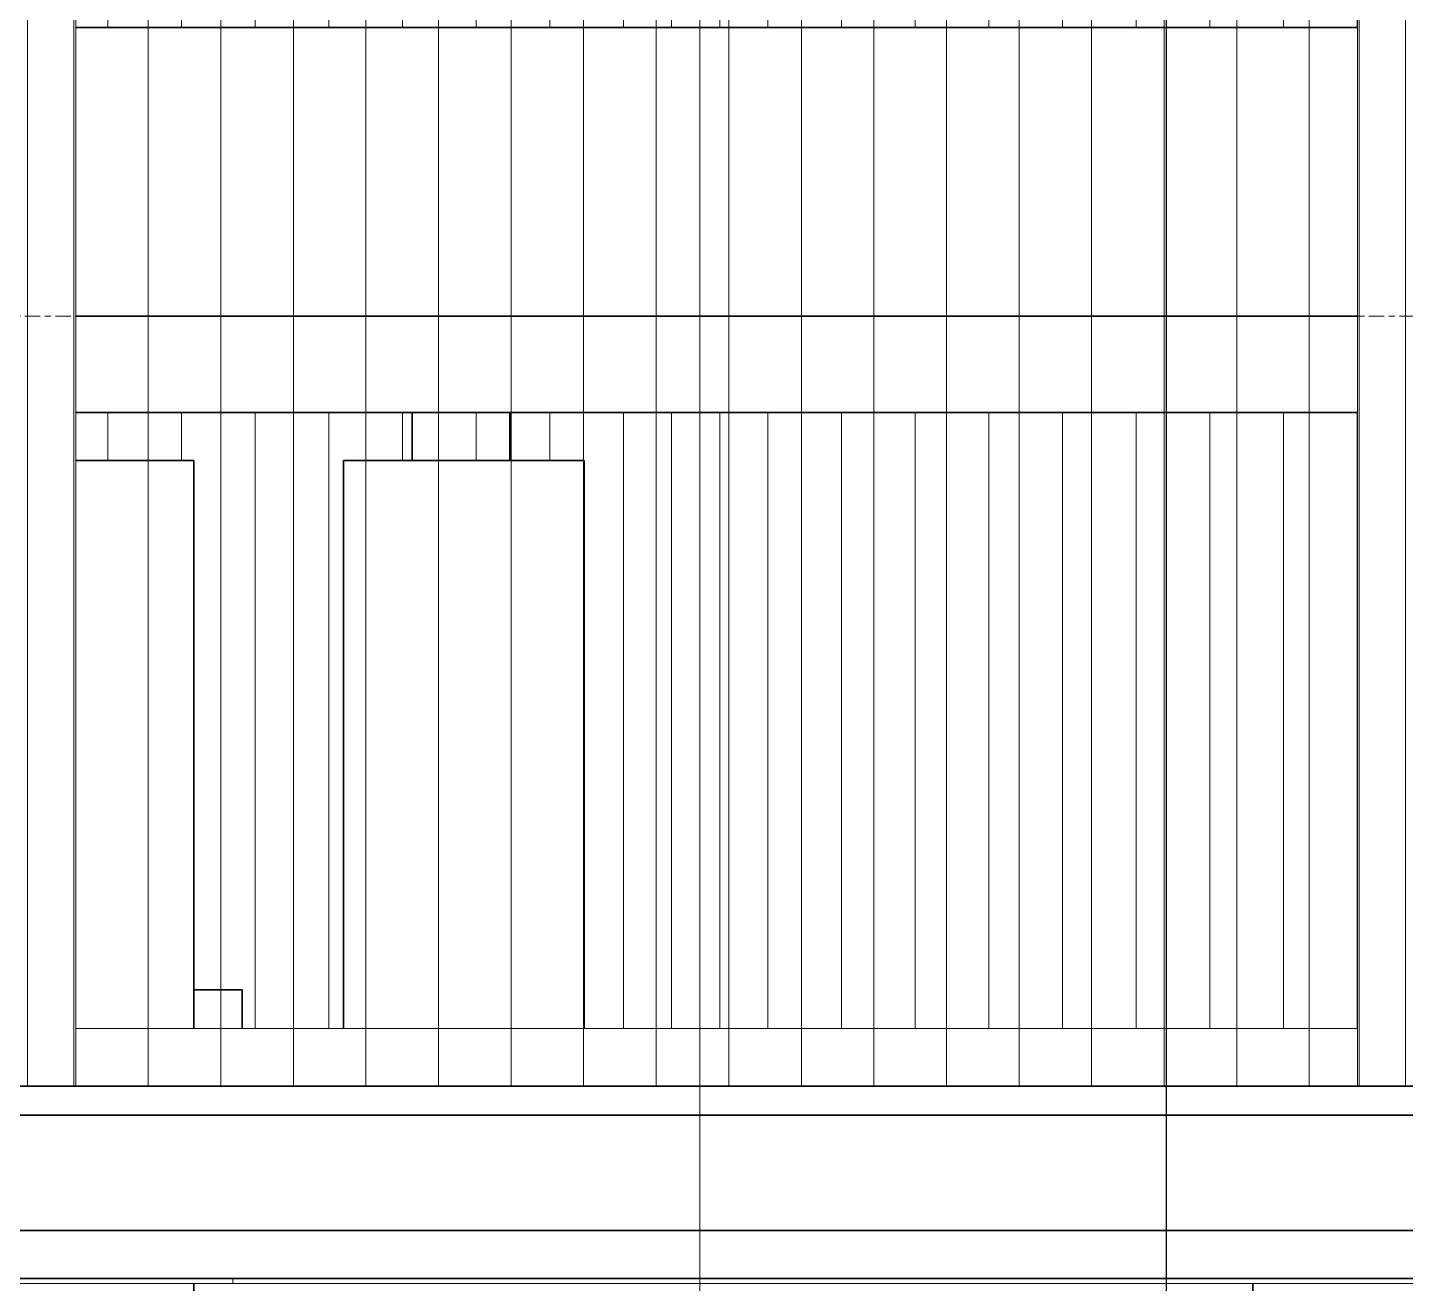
# Model space of a CAD drawing. Header units: millimetres. Extents: x 652554 to 1678317, y -308114 to 170803.
# Drawn here: x 674250 to 675683, y 105545 to 106850 of the extents above; entities that cross this region are included whole.
import ezdxf

# ---------------------------------------------------------------- set-up
doc = ezdxf.new("R2010")
doc.units = ezdxf.units.MM
doc.linetypes.add('Centre', pattern=[31.75, 6.35, -4.7625, 15.875, -4.7625])
doc.layers.add('000 - 0_HIDE_OBJ_FRAMING_DEF_SUB_1', color=251, linetype='Continuous')
for name, color, linetype, lineweight in [('A-COLS-E', 1, 'Continuous', 35), ('A-DETL-GENF', 2, 'Continuous', 35), ('A-FLOR-E', 2, 'Continuous', 35), ('A-FLOR-LEVL', 3, 'Continuous', 9), ('A-GENM', 1, 'Continuous', 9), ('A-GLAZ-CURT', 2, 'Continuous', 9), ('A-GLAZ-CWMG', 2, 'Continuous', 35), ('E-LITE-EQPM', 2, 'Continuous', 35), ('G-ANNO-TEXT', 3, 'Continuous', 9), ('WALL-E', 2, 'Continuous', 35)]:
    doc.layers.add(name, color=color, linetype=linetype, lineweight=lineweight)

# ---------------------------------------------------------------- blocks, each defined once
blk = doc.blocks.new('DPA_CP_Entrance Louver Grill Vertical Z - Louver Grill Vertical Z-18398441-2250-01 ENTRANCE 2 ELEVATION 3')
at = {"layer": 'A-GLAZ-CURT'}
for p, q in [((628863.4, 106850), (628863.4, 108475)), ((628863.4, 106850), (628863.4, 108475)), ((628863.4, 108475), (628863.4, 106850)), ((628863.4, 108475), (628863.4, 106850)), ((628913.4, 108475), (628913.4, 106850)), ((628913.4, 106850), (628913.4, 108475)), ((628913.4, 108475), (628913.4, 106850)), ((628913.4, 106850), (628913.4, 108475)), ((628863.4, 105810), (628863.4, 106450)), ((628863.4, 105810), (628863.4, 106450)), ((628863.4, 106450), (628863.4, 105810)), ((628863.4, 106450), (628863.4, 105810)), ((628913.4, 106450), (628913.4, 105810)), ((628913.4, 105810), (628913.4, 106450)), ((628913.4, 106450), (628913.4, 105810)), ((628913.4, 105810), (628913.4, 106450)), ((629576.1, 105810), (628913.4, 105810)), ((629576.1, 105810), (628913.4, 105810)), ((628913.4, 105750), (628863.4, 105750)), ((628863.4, 105750), (628913.4, 105750)), ((628913.4, 105750), (628863.4, 105750)), ((628863.4, 105750), (628911.4, 105750)), ((628863.4, 105750), (630085.4, 105750)), ((630085.4, 105750), (628863.4, 105750)), ((628911.4, 105750), (628913.4, 105750))]:
    blk.add_line(p, q, dxfattribs=at)
blk = doc.blocks.new('DPA_CP_Entrance Louver Grill Vertical Z - Louver Grill Vertical Z-V17-2250-01 ENTRANCE 2 ELEVATION 3')
at = {"layer": 'A-GLAZ-CURT'}
for p, q in [((628813.4, 106850), (628813.4, 108475)), ((628813.4, 106850), (628813.4, 108475)), ((628813.4, 108475), (628813.4, 106850)), ((628813.4, 106850), (628813.4, 108475)), ((628863.4, 108475), (628863.4, 106850)), ((628863.4, 106850), (628863.4, 108475)), ((628863.4, 106850), (628863.4, 108475)), ((628863.4, 106850), (628863.4, 108475)), ((628813.4, 105810), (628813.4, 106450)), ((628813.4, 105810), (628813.4, 106450)), ((628813.4, 106450), (628813.4, 105810)), ((628813.4, 105810), (628813.4, 106450)), ((628863.4, 106450), (628863.4, 105810)), ((628863.4, 105810), (628863.4, 106450)), ((628863.4, 105810), (628863.4, 106450)), ((628863.4, 105810), (628863.4, 106450)), ((628522.4, 105810), (628416.9, 105810)), ((628522.4, 105810), (628416.9, 105810)), ((628813.4, 105810), (628772.4, 105810)), ((628813.4, 105810), (628772.4, 105810)), ((628416.9, 105750), (628522.4, 105750)), ((628522.4, 105750), (628416.9, 105750)), ((628772.4, 105750), (628863.4, 105750)), ((628863.4, 105750), (628772.4, 105750)), ((628863.4, 105750), (628813.4, 105750)), ((628813.4, 105750), (628863.4, 105750)), ((628813.4, 105750), (628815.4, 105750)), ((628863.4, 105750), (628813.4, 105750)), ((628815.4, 105750), (628863.4, 105750))]:
    blk.add_line(p, q, dxfattribs=at)
blk = doc.blocks.new('DPA_CP_Entrance Louver Grill Vertical Z - Louver Grill Vertical Z-18398571-2250-01 ENTRANCE 2 ELEVATION 3')
at = {"layer": 'A-GLAZ-CURT'}
for p, q in [((625329.6, 108525), (625329.6, 105750)), ((625329.6, 105750), (625329.6, 108525)), ((625329.6, 105750), (625329.6, 108525)), ((625329.6, 105750), (625329.6, 108525)), ((625377.6, 105750), (625377.6, 108525)), ((625377.6, 105750), (625377.6, 108525)), ((625379.6, 108525), (625379.6, 105750)), ((625379.6, 105750), (625379.6, 108525)), ((626711.8, 108525), (626711.8, 105750)), ((626711.8, 105750), (626711.8, 108525)), ((626713.8, 108525), (626713.8, 105750)), ((626713.8, 108525), (626713.8, 105750)), ((626761.8, 105750), (626761.8, 108525)), ((626761.8, 105750), (626761.8, 108525)), ((626761.8, 108525), (626761.8, 105750)), ((626761.8, 108525), (626761.8, 105750)), ((625379.6, 105810), (625379.6, 108475)), ((625379.6, 105810), (625379.6, 108475)), ((626711.8, 108475), (626711.8, 105810)), ((626711.8, 105810), (626711.8, 108475)), ((625329.6, 105750), (625329.6, 105810)), ((625329.6, 105810), (625329.6, 105750)), ((625379.6, 105810), (626711.8, 105810)), ((625379.6, 105810), (626711.8, 105810)), ((626761.8, 105750), (626761.8, 105810)), ((626761.8, 105810), (626761.8, 105750)), ((625329.6, 105750), (625379.6, 105750)), ((625379.6, 105750), (625329.6, 105750)), ((625377.6, 105750), (625329.6, 105750)), ((625329.6, 105750), (625379.6, 105750)), ((626761.8, 105750), (625329.6, 105750)), ((625329.6, 105750), (626761.8, 105750)), ((625379.6, 105750), (625377.6, 105750)), ((626711.8, 105750), (626761.8, 105750)), ((626761.8, 105750), (626711.8, 105750)), ((626711.8, 105750), (626761.8, 105750)), ((626713.8, 105750), (626711.8, 105750)), ((626761.8, 105750), (626713.8, 105750))]:
    blk.add_line(p, q, dxfattribs=at)
blk = doc.blocks.new('GM_Louver Grill Vertical Z - Z Profile-V38-2250-01 ENTRANCE 2 ELEVATION 3')
at = {"layer": 'A-GENM'}
for p, q in [((629039.9, 106850), (629039.9, 108475)), ((629039.9, 105810), (629039.9, 106450))]:
    blk.add_line(p, q, dxfattribs=at)
blk = doc.blocks.new('GM_Louver Grill Vertical Z - Z Profile-V40-2250-01 ENTRANCE 2 ELEVATION 3')
at = {"layer": 'A-GENM'}
for p, q in [((627971.1, 106850), (627971.1, 108475)), ((627971.1, 106400), (627971.1, 106450))]:
    blk.add_line(p, q, dxfattribs=at)
blk = doc.blocks.new('GM_Louver Grill Vertical Z - Z Profile-V41-2250-01 ENTRANCE 2 ELEVATION 3')
at = {"layer": 'A-GENM'}
blk.add_line((625152.6, 105750), (625152.6, 108525), dxfattribs=at)
blk = doc.blocks.new('DPA_Rectangular - 250 x 400 mm-V49-2250-01 ENTRANCE 2 ELEVATION 3')
at = {"layer": 'A-COLS-E'}
for p, q in [((628772.4, 106400), (628522.4, 106400)), ((628522.4, 106400), (628772.4, 106400)), ((628522.4, 105810), (628522.4, 106400)), ((628522.4, 105810), (628522.4, 106400)), ((628772.4, 106400), (628772.4, 105810)), ((628772.4, 105810), (628772.4, 106400))]:
    blk.add_line(p, q, dxfattribs=at)
blk = doc.blocks.new('DPA_Rectangular Tuscan Column - Rectangular Tuscan Column-11937931-2250-01 ENTRANCE 2 ELEVATION 3')
at = {"layer": '000 - 0_HIDE_OBJ_FRAMING_DEF_SUB_1'}
for p, q in [((628522.4, 105550), (628447.4, 105550)), ((628447.4, 105550), (628847.4, 105550)), ((628772.4, 105550), (628522.4, 105550)), ((628847.4, 105550), (628772.4, 105550))]:
    blk.add_line(p, q, dxfattribs=at)
blk = doc.blocks.new('DPA_Rectangular - 250 x 400 mm-V51-2250-01 ENTRANCE 2 ELEVATION 3')
at = {"layer": 'A-COLS-E'}
for p, q in [((628243.9, 106400), (628366.9, 106400)), ((628366.9, 106400), (628243.9, 106400)), ((628366.9, 105810), (628366.9, 106400)), ((628366.9, 105810), (628366.9, 106400)), ((628366.9, 103207.2), (628366.9, 105545)), ((628366.9, 103207.2), (628366.9, 105545))]:
    blk.add_line(p, q, dxfattribs=at)
blk = doc.blocks.new('System Panel - Entrance Glazed 12mm-14711633-2250-01 ENTRANCE 2 ELEVATION 3')
at = {"layer": 'A-GLAZ-CURT'}
for p, q in [((628416.9, 105550), (628522.4, 105550)), ((628522.4, 105550), (628416.9, 105550)), ((628772.4, 105550), (629731.4, 105550)), ((629731.4, 105550), (628772.4, 105550))]:
    blk.add_line(p, q, dxfattribs=at)
blk = doc.blocks.new('System Panel - Entrance Glazed 12mm-V72-2250-01 ENTRANCE 2 ELEVATION 3')
at = {"layer": '000 - 0_HIDE_OBJ_FRAMING_DEF_SUB_1'}
for p, q in [((629467.4, 105550), (630967.4, 105550)), ((630967.4, 105550), (629467.4, 105550)), ((629467.4, 103850), (629467.4, 105545)), ((629467.4, 105545), (629467.4, 103850))]:
    blk.add_line(p, q, dxfattribs=at)
blk = doc.blocks.new('System Panel - Entrance Glazed 12mm-11971013-2250-01 ENTRANCE 2 ELEVATION 3')
at = {"layer": '000 - 0_HIDE_OBJ_FRAMING_DEF_SUB_1'}
for p, q in [((628366.9, 105550), (629467.4, 105550)), ((629467.4, 105550), (628366.9, 105550)), ((628366.9, 103850), (628366.9, 105545)), ((628366.9, 105545), (628366.9, 103850)), ((629467.4, 105545), (629467.4, 103850)), ((629467.4, 103850), (629467.4, 105545))]:
    blk.add_line(p, q, dxfattribs=at)
blk = doc.blocks.new('Rectangular Mullion - Entrance Louver Top-12064533-2250-01 ENTRANCE 2 ELEVATION 3')
at = {"layer": 'A-GLAZ-CWMG'}
for p, q in [((629626.1, 105750), (631058.3, 105750)), ((631058.3, 105750), (629626.1, 105750)), ((631058.3, 105720), (629626.1, 105720)), ((631058.3, 105720), (629626.1, 105720)), ((631058.3, 105600), (629626.1, 105600)), ((631058.3, 105600), (629626.1, 105600)), ((631058.3, 105550), (629626.1, 105550)), ((631058.3, 105550), (629626.1, 105550))]:
    blk.add_line(p, q, dxfattribs=at)
blk = doc.blocks.new('Rectangular Mullion - Entrance Louver Top-12057905-2250-01 ENTRANCE 2 ELEVATION 3')
at = {"layer": 'A-GLAZ-CWMG'}
for p, q in [((628522.4, 105750), (628416.9, 105750)), ((628416.9, 105750), (628522.4, 105750)), ((628863.4, 105750), (628772.4, 105750)), ((628772.4, 105750), (628863.4, 105750)), ((628416.9, 105550), (628522.4, 105550)), ((628416.9, 105550), (628522.4, 105550)), ((628772.4, 105550), (628863.4, 105550)), ((628772.4, 105550), (628863.4, 105550))]:
    blk.add_line(p, q, dxfattribs=at)
blk = doc.blocks.new('Rectangular Mullion - Entrance Louver Top-12057899-2250-01 ENTRANCE 2 ELEVATION 3')
at = {"layer": 'A-GLAZ-CWMG'}
for p, q in [((630197.9, 105750), (628863.4, 105750)), ((628863.4, 105750), (630042.1, 105750)), ((628863.4, 105550), (630042.1, 105550)), ((628863.4, 105550), (630128.7, 105550))]:
    blk.add_line(p, q, dxfattribs=at)
blk = doc.blocks.new('System Panel - DPA-AR_Metal Ceiling Rectangular Panel-12679260-2250-01 ENTRANCE 2 ELEVATION 3')
at = {"layer": 'A-GLAZ-CURT'}
for p, q in [((628416.9, 105550), (630807.4, 105550)), ((630807.4, 105550), (628416.9, 105550))]:
    blk.add_line(p, q, dxfattribs=at)
blk = doc.blocks.new('System Panel - DPA-AR_Metal Ceiling Rectangular Panel-12707687-2250-01 ENTRANCE 2 ELEVATION 3')
at = {"layer": 'A-GLAZ-CURT'}
for p, q in [((628416.9, 105550), (630967.4, 105550)), ((630264.3, 105550), (628416.9, 105550)), ((630967.4, 105550), (630264.3, 105550))]:
    blk.add_line(p, q, dxfattribs=at)
blk = doc.blocks.new('DPA_CP_Metal Ceiling Panel - Vertical Panel Entrance-12683665-2250-01 ENTRANCE 2 ELEVATION 3')
at = {"layer": 'A-GLAZ-CURT'}
for p, q in [((629007.4, 105550), (628416.9, 105550)), ((628416.9, 105550), (629007.4, 105550))]:
    blk.add_line(p, q, dxfattribs=at)
blk = doc.blocks.new('DPA_CP_Metal Ceiling Luminaire - Linear Luminaire Entrance-12679429-2250-01 ENTRANCE 2 ELEVATION 3')
at = {"layer": 'A-GLAZ-CURT'}
for p, q in [((634040.526247, 105550), (632840.526247, 105550)), ((632840.526247, 105550), (634040.526247, 105550))]:
    blk.add_line(p, q, dxfattribs=at)
blk = doc.blocks.new('System Panel - DPA-AR_Metal Ceiling Rectangular Panel-12707634-2250-01 ENTRANCE 2 ELEVATION 3')
at = {"layer": 'A-GLAZ-CURT'}
for p, q in [((630186.4, 105550), (629007.4, 105550)), ((629007.4, 105550), (630255.7, 105550)), ((630255.7, 105550), (630186.4, 105550))]:
    blk.add_line(p, q, dxfattribs=at)
blk = doc.blocks.new('System Panel - DPA-AR_Metal Ceiling Rectangular Panel-12707689-2250-01 ENTRANCE 2 ELEVATION 3')
at = {"layer": 'A-GLAZ-CURT'}
for p, q in [((628416.9, 105550), (630177.7, 105550)), ((629623.4, 105550), (628416.9, 105550)), ((630177.7, 105550), (629623.4, 105550))]:
    blk.add_line(p, q, dxfattribs=at)
blk = doc.blocks.new('System Panel - DPA-AR_Metal Ceiling Rectangular Panel-12708350-2250-01 ENTRANCE 2 ELEVATION 3')
at = {"layer": 'A-GLAZ-CURT'}
for p, q in [((628416.9, 105550), (630807.4, 105550)), ((630807.4, 105550), (628416.9, 105550))]:
    blk.add_line(p, q, dxfattribs=at)
blk = doc.blocks.new('System Panel - DPA-AR_Metal Ceiling Rectangular Panel-16088663-2250-01 ENTRANCE 2 ELEVATION 3')
at = {"layer": 'A-GLAZ-CURT'}
for p, q in [((628366.9, 105550), (626007.4, 105550)), ((626007.4, 105550), (628407.4, 105550)), ((626007.4, 105550), (626007.4, 105545)), ((626007.4, 105550), (626007.4, 105545)), ((628407.4, 105545), (626007.4, 105545)), ((626007.4, 105545), (628366.9, 105545)), ((628407.4, 105550), (628407.4, 105545))]:
    blk.add_line(p, q, dxfattribs=at)
blk = doc.blocks.new('System Panel - DPA-AR_Metal Ceiling Rectangular Panel-16088664-2250-01 ENTRANCE 2 ELEVATION 3')
at = {"layer": 'A-GLAZ-CURT'}
for p, q in [((628407.4, 105550), (630807.4, 105550)), ((628407.4, 105550), (628407.4, 105545)), ((630807.4, 105545), (628407.4, 105545)), ((630807.4, 105550), (628416.9, 105550)), ((630807.4, 105550), (630807.4, 105545))]:
    blk.add_line(p, q, dxfattribs=at)
blk = doc.blocks.new('System Panel - DPA-AR_Metal Ceiling Rectangular Panel-16089923-2250-01 ENTRANCE 2 ELEVATION 3')
at = {"layer": 'A-GLAZ-CURT'}
for p, q in [((630157.6, 105550), (628847.4, 105550)), ((628847.4, 105550), (630226.9, 105550)), ((630226.9, 105550), (630157.6, 105550))]:
    blk.add_line(p, q, dxfattribs=at)
blk = doc.blocks.new('System Panel - DPA-AR_Metal Ceiling Rectangular Panel-16089905-2250-01 ENTRANCE 2 ELEVATION 3')
at = {"layer": 'A-GLAZ-CURT'}
for p, q in [((628522.4, 105550), (628416.9, 105550)), ((628416.9, 105550), (628522.4, 105550)), ((630148.9, 105550), (628772.4, 105550)), ((628772.4, 105550), (630042.1, 105550)), ((630042.1, 105550), (630148.9, 105550))]:
    blk.add_line(p, q, dxfattribs=at)
blk = doc.blocks.new('System Panel - DPA-AR_Metal Ceiling Rectangular Panel-16089328-2250-01 ENTRANCE 2 ELEVATION 3')
at = {"layer": 'A-GLAZ-CURT'}
for p, q in [((629623.4, 105550), (628416.9, 105550)), ((628416.9, 105550), (628522.4, 105550)), ((628772.4, 105550), (630235.6, 105550)), ((630177.7, 105550), (629623.4, 105550)), ((630807.4, 105550), (630177.7, 105550)), ((630235.6, 105550), (630807.4, 105550))]:
    blk.add_line(p, q, dxfattribs=at)
blk = doc.blocks.new('DPA_CP_Metal Ceiling Panel - Vertical Panel Entrance-16089951-2250-01 ENTRANCE 2 ELEVATION 3')
at = {"layer": 'A-GLAZ-CURT'}
for p, q in [((628447.4, 105550), (628416.9, 105550)), ((628416.9, 105550), (628447.4, 105550))]:
    blk.add_line(p, q, dxfattribs=at)
blk = doc.blocks.new('ACM_L14 - LED Street Light Luminaire with Wide Light - PRA4-CB-8-V100-2250-01 ENTRANCE 2 ELEVATION 3')
at = {"layer": 'E-LITE-EQPM'}
for p, q in [((628593.7, 106450), (628593.7, 106400)), ((628695.3, 106400), (628695.3, 106450))]:
    blk.add_line(p, q, dxfattribs=at)
blk = doc.blocks.new('DPA_AN_Callout - DPA_AN_Callout-15553038-2250-01 ENTRANCE 2 ELEVATION 3')
at = {"layer": 'A-DETL-GENF', "lineweight": 25}
blk.add_line((629377.8, 102719.4), (629377.8, 110781.8), dxfattribs=at)

msp = doc.modelspace()

# ---------------------------------------------------------------- linework, layer by layer
at = {"layer": 'A-FLOR-E'}
for p, q in [((674300.3548, 106550), (675632.5473, 106550)), ((675632.5473, 106550), (674300.3548, 106550)), ((674300.3548, 106450), (675632.5473, 106450)), ((675632.5473, 106450), (674300.3548, 106450))]:
    msp.add_line(p, q, dxfattribs=at)
at = {"layer": 'A-FLOR-LEVL', "linetype": 'Centre'}
msp.add_line((658171, 106550), (698400.5346, 106550), dxfattribs=at)
at = {"layer": 'G-ANNO-TEXT', "color": 250}
msp.add_line((674948.9575, 105011.4309), (674948.9575, 107696.3483), dxfattribs=at)
at = {"layer": 'WALL-E'}
for p, q in [((675632.5473, 106850), (674300.3548, 106850)), ((674300.3548, 106850), (675632.5473, 106850)), ((675632.5473, 106850), (674300.3548, 106850)), ((674300.3548, 106850), (675632.5473, 106850)), ((674300.3548, 106550), (675632.5473, 106550)), ((675632.5473, 106550), (674300.3548, 106550)), ((674300.3548, 106550), (675632.5473, 106550)), ((675632.5473, 106550), (674300.3548, 106550)), ((674423.2775, 106400), (674300.3548, 106400)), ((674300.3548, 106400), (674423.2775, 106400)), ((674423.2775, 105810.0011), (674423.2775, 106400)), ((674423.2775, 106400), (674423.2775, 105810.0011)), ((674473.2775, 105850), (674423.2775, 105850)), ((674423.2775, 105850), (674473.2775, 105850)), ((674473.2775, 105810.0011), (674473.2775, 105850)), ((674473.2775, 105850), (674473.2775, 105810.0011))]:
    msp.add_line(p, q, dxfattribs=at)

# ---------------------------------------------------------------- block references
at = {"layer": 'A-COLS-E'}
for name in ['DPA_Rectangular - 250 x 400 mm-V51-2250-01 ENTRANCE 2 ELEVATION 3', 'DPA_Rectangular - 250 x 400 mm-V49-2250-01 ENTRANCE 2 ELEVATION 3', 'DPA_Rectangular Tuscan Column - Rectangular Tuscan Column-11937931-2250-01 ENTRANCE 2 ELEVATION 3']:
    msp.add_blockref(name, (46056.406, 0), dxfattribs=at)
at = {"layer": 'A-DETL-GENF'}
msp.add_blockref('DPA_AN_Callout - DPA_AN_Callout-15553038-2250-01 ENTRANCE 2 ELEVATION 3', (46056.406, 0), dxfattribs=at)
at = {"layer": 'A-GENM'}
for name, p in [('GM_Louver Grill Vertical Z - Z Profile-V41-2250-01 ENTRANCE 2 ELEVATION 3', (49147.8029, 0)), ('GM_Louver Grill Vertical Z - Z Profile-V41-2250-01 ENTRANCE 2 ELEVATION 3', (49223.226, 0)), ('GM_Louver Grill Vertical Z - Z Profile-V41-2250-01 ENTRANCE 2 ELEVATION 3', (49298.6491, 0)), ('GM_Louver Grill Vertical Z - Z Profile-V41-2250-01 ENTRANCE 2 ELEVATION 3', (49374.0722, 0)), ('GM_Louver Grill Vertical Z - Z Profile-V41-2250-01 ENTRANCE 2 ELEVATION 3', (49449.4953, 0)), ('GM_Louver Grill Vertical Z - Z Profile-V41-2250-01 ENTRANCE 2 ELEVATION 3', (49524.9183, 0)), ('GM_Louver Grill Vertical Z - Z Profile-V41-2250-01 ENTRANCE 2 ELEVATION 3', (49600.3414, 0)), ('GM_Louver Grill Vertical Z - Z Profile-V41-2250-01 ENTRANCE 2 ELEVATION 3', (49675.7645, 0)), ('GM_Louver Grill Vertical Z - Z Profile-V41-2250-01 ENTRANCE 2 ELEVATION 3', (49751.1876, 0)), ('GM_Louver Grill Vertical Z - Z Profile-V41-2250-01 ENTRANCE 2 ELEVATION 3', (49826.6107, 0)), ('GM_Louver Grill Vertical Z - Z Profile-V41-2250-01 ENTRANCE 2 ELEVATION 3', (49902.0338, 0)), ('GM_Louver Grill Vertical Z - Z Profile-V41-2250-01 ENTRANCE 2 ELEVATION 3', (49977.4569, 0)), ('GM_Louver Grill Vertical Z - Z Profile-V41-2250-01 ENTRANCE 2 ELEVATION 3', (50052.8799, 0)), ('GM_Louver Grill Vertical Z - Z Profile-V41-2250-01 ENTRANCE 2 ELEVATION 3', (50128.303, 0)), ('GM_Louver Grill Vertical Z - Z Profile-V41-2250-01 ENTRANCE 2 ELEVATION 3', (50203.7261, 0)), ('GM_Louver Grill Vertical Z - Z Profile-V41-2250-01 ENTRANCE 2 ELEVATION 3', (50279.1492, 0)), ('GM_Louver Grill Vertical Z - Z Profile-V41-2250-01 ENTRANCE 2 ELEVATION 3', (50354.5723, 0)), ('GM_Louver Grill Vertical Z - Z Profile-V41-2250-01 ENTRANCE 2 ELEVATION 3', (50429.9954, 0)), ('GM_Louver Grill Vertical Z - Z Profile-V40-2250-01 ENTRANCE 2 ELEVATION 3', (46362.6909, 0)), ('GM_Louver Grill Vertical Z - Z Profile-V40-2250-01 ENTRANCE 2 ELEVATION 3', (46439.2622, 0)), ('GM_Louver Grill Vertical Z - Z Profile-V38-2250-01 ENTRANCE 2 ELEVATION 3', (45446.9785, 0)), ('GM_Louver Grill Vertical Z - Z Profile-V38-2250-01 ENTRANCE 2 ELEVATION 3', (45523.5498, 0)), ('GM_Louver Grill Vertical Z - Z Profile-V40-2250-01 ENTRANCE 2 ELEVATION 3', (46668.9759, 0)), ('GM_Louver Grill Vertical Z - Z Profile-V40-2250-01 ENTRANCE 2 ELEVATION 3', (46745.5471, 0)), ('GM_Louver Grill Vertical Z - Z Profile-V40-2250-01 ENTRANCE 2 ELEVATION 3', (46822.1184, 0)), ('GM_Louver Grill Vertical Z - Z Profile-V38-2250-01 ENTRANCE 2 ELEVATION 3', (45829.8347, 0)), ('GM_Louver Grill Vertical Z - Z Profile-V38-2250-01 ENTRANCE 2 ELEVATION 3', (45979.8347, 0)), ('GM_Louver Grill Vertical Z - Z Profile-V38-2250-01 ENTRANCE 2 ELEVATION 3', (46056.406, 0)), ('GM_Louver Grill Vertical Z - Z Profile-V38-2250-01 ENTRANCE 2 ELEVATION 3', (46132.9772, 0)), ('GM_Louver Grill Vertical Z - Z Profile-V38-2250-01 ENTRANCE 2 ELEVATION 3', (46209.5484, 0)), ('GM_Louver Grill Vertical Z - Z Profile-V38-2250-01 ENTRANCE 2 ELEVATION 3', (46286.1197, 0)), ('GM_Louver Grill Vertical Z - Z Profile-V38-2250-01 ENTRANCE 2 ELEVATION 3', (46362.6909, 0)), ('GM_Louver Grill Vertical Z - Z Profile-V38-2250-01 ENTRANCE 2 ELEVATION 3', (46439.2622, 0)), ('GM_Louver Grill Vertical Z - Z Profile-V38-2250-01 ENTRANCE 2 ELEVATION 3', (46515.8334, 0)), ('GM_Louver Grill Vertical Z - Z Profile-V38-2250-01 ENTRANCE 2 ELEVATION 3', (46592.4047, 0))]:
    msp.add_blockref(name, p, dxfattribs=at)
at = {"layer": 'A-GLAZ-CURT'}
for name, p in [('DPA_CP_Entrance Louver Grill Vertical Z - Louver Grill Vertical Z-18398571-2250-01 ENTRANCE 2 ELEVATION 3', (47488.5984, 0)), ('DPA_CP_Entrance Louver Grill Vertical Z - Louver Grill Vertical Z-V17-2250-01 ENTRANCE 2 ELEVATION 3', (46056.406, 0)), ('DPA_CP_Entrance Louver Grill Vertical Z - Louver Grill Vertical Z-18398571-2250-01 ENTRANCE 2 ELEVATION 3', (48920.7909, 0)), ('DPA_CP_Entrance Louver Grill Vertical Z - Louver Grill Vertical Z-18398441-2250-01 ENTRANCE 2 ELEVATION 3', (46056.406, 0)), ('System Panel - DPA-AR_Metal Ceiling Rectangular Panel-16088663-2250-01 ENTRANCE 2 ELEVATION 3', (46056.406, 0)), ('System Panel - Entrance Glazed 12mm-11971013-2250-01 ENTRANCE 2 ELEVATION 3', (46056.406, 0)), ('System Panel - DPA-AR_Metal Ceiling Rectangular Panel-16088664-2250-01 ENTRANCE 2 ELEVATION 3', (46056.406, 0)), ('System Panel - Entrance Glazed 12mm-14711633-2250-01 ENTRANCE 2 ELEVATION 3', (46056.406, 0)), ('System Panel - DPA-AR_Metal Ceiling Rectangular Panel-12679260-2250-01 ENTRANCE 2 ELEVATION 3', (46056.406, 0)), ('System Panel - DPA-AR_Metal Ceiling Rectangular Panel-12707687-2250-01 ENTRANCE 2 ELEVATION 3', (46056.406, 0)), ('DPA_CP_Metal Ceiling Panel - Vertical Panel Entrance-12683665-2250-01 ENTRANCE 2 ELEVATION 3', (46056.406, 0)), ('DPA_CP_Metal Ceiling Panel - Vertical Panel Entrance-12683665-2250-01 ENTRANCE 2 ELEVATION 3', (46056.406, 0)), ('System Panel - DPA-AR_Metal Ceiling Rectangular Panel-12707689-2250-01 ENTRANCE 2 ELEVATION 3', (46056.406, 0)), ('DPA_CP_Metal Ceiling Panel - Vertical Panel Entrance-12683665-2250-01 ENTRANCE 2 ELEVATION 3', (46056.406, 0)), ('System Panel - DPA-AR_Metal Ceiling Rectangular Panel-12679260-2250-01 ENTRANCE 2 ELEVATION 3', (46056.406, 0)), ('DPA_CP_Metal Ceiling Panel - Vertical Panel Entrance-12683665-2250-01 ENTRANCE 2 ELEVATION 3', (46056.406, 0)), ('System Panel - DPA-AR_Metal Ceiling Rectangular Panel-12679260-2250-01 ENTRANCE 2 ELEVATION 3', (46056.406, 0)), ('DPA_CP_Metal Ceiling Panel - Vertical Panel Entrance-12683665-2250-01 ENTRANCE 2 ELEVATION 3', (46056.406, 0)), ('System Panel - DPA-AR_Metal Ceiling Rectangular Panel-12679260-2250-01 ENTRANCE 2 ELEVATION 3', (46056.406, 0)), ('DPA_CP_Metal Ceiling Panel - Vertical Panel Entrance-12683665-2250-01 ENTRANCE 2 ELEVATION 3', (46056.406, 0)), ('System Panel - DPA-AR_Metal Ceiling Rectangular Panel-12679260-2250-01 ENTRANCE 2 ELEVATION 3', (46056.406, 0)), ('DPA_CP_Metal Ceiling Panel - Vertical Panel Entrance-12683665-2250-01 ENTRANCE 2 ELEVATION 3', (46056.406, 0)), ('System Panel - DPA-AR_Metal Ceiling Rectangular Panel-12679260-2250-01 ENTRANCE 2 ELEVATION 3', (46056.406, 0)), ('DPA_CP_Metal Ceiling Panel - Vertical Panel Entrance-12683665-2250-01 ENTRANCE 2 ELEVATION 3', (46056.406, 0)), ('System Panel - DPA-AR_Metal Ceiling Rectangular Panel-12679260-2250-01 ENTRANCE 2 ELEVATION 3', (46056.406, 0)), ('DPA_CP_Metal Ceiling Panel - Vertical Panel Entrance-12683665-2250-01 ENTRANCE 2 ELEVATION 3', (46056.406, 0)), ('System Panel - DPA-AR_Metal Ceiling Rectangular Panel-12679260-2250-01 ENTRANCE 2 ELEVATION 3', (46056.406, 0)), ('DPA_CP_Metal Ceiling Panel - Vertical Panel Entrance-12683665-2250-01 ENTRANCE 2 ELEVATION 3', (46056.406, 0)), ('System Panel - DPA-AR_Metal Ceiling Rectangular Panel-12679260-2250-01 ENTRANCE 2 ELEVATION 3', (46056.406, 0)), ('DPA_CP_Metal Ceiling Panel - Vertical Panel Entrance-12683665-2250-01 ENTRANCE 2 ELEVATION 3', (46056.406, 0)), ('System Panel - DPA-AR_Metal Ceiling Rectangular Panel-12679260-2250-01 ENTRANCE 2 ELEVATION 3', (46056.406, 0)), ('DPA_CP_Metal Ceiling Panel - Vertical Panel Entrance-12683665-2250-01 ENTRANCE 2 ELEVATION 3', (46056.406, 0)), ('System Panel - DPA-AR_Metal Ceiling Rectangular Panel-12679260-2250-01 ENTRANCE 2 ELEVATION 3', (46056.406, 0)), ('DPA_CP_Metal Ceiling Panel - Vertical Panel Entrance-12683665-2250-01 ENTRANCE 2 ELEVATION 3', (46056.406, 0)), ('System Panel - DPA-AR_Metal Ceiling Rectangular Panel-12708350-2250-01 ENTRANCE 2 ELEVATION 3', (46056.406, 0)), ('System Panel - DPA-AR_Metal Ceiling Rectangular Panel-16089905-2250-01 ENTRANCE 2 ELEVATION 3', (46056.406, 0)), ('System Panel - DPA-AR_Metal Ceiling Rectangular Panel-16089328-2250-01 ENTRANCE 2 ELEVATION 3', (46056.406, 0)), ('DPA_CP_Metal Ceiling Panel - Vertical Panel Entrance-16089951-2250-01 ENTRANCE 2 ELEVATION 3', (46056.406, 0)), ('System Panel - DPA-AR_Metal Ceiling Rectangular Panel-16089923-2250-01 ENTRANCE 2 ELEVATION 3', (46056.406, 0)), ('System Panel - DPA-AR_Metal Ceiling Rectangular Panel-12707634-2250-01 ENTRANCE 2 ELEVATION 3', (46056.406, 0)), ('System Panel - Entrance Glazed 12mm-V72-2250-01 ENTRANCE 2 ELEVATION 3', (46056.406, 0))]:
    msp.add_blockref(name, p, dxfattribs=at)
at = {"layer": 'A-GLAZ-CURT', "extrusion": (0, 0, -1), "rotation": 180}
msp.add_blockref('DPA_CP_Metal Ceiling Luminaire - Linear Luminaire Entrance-12679429-2250-01 ENTRANCE 2 ELEVATION 3', (-42223.263, 211100), dxfattribs=at)
msp.add_blockref('DPA_CP_Metal Ceiling Luminaire - Linear Luminaire Entrance-12679429-2250-01 ENTRANCE 2 ELEVATION 3', (-42223.263, 211100), dxfattribs=at)
msp.add_blockref('DPA_CP_Metal Ceiling Luminaire - Linear Luminaire Entrance-12679429-2250-01 ENTRANCE 2 ELEVATION 3', (-42223.263, 211100), dxfattribs=at)
msp.add_blockref('DPA_CP_Metal Ceiling Luminaire - Linear Luminaire Entrance-12679429-2250-01 ENTRANCE 2 ELEVATION 3', (-42223.263, 211100), dxfattribs=at)
msp.add_blockref('DPA_CP_Metal Ceiling Luminaire - Linear Luminaire Entrance-12679429-2250-01 ENTRANCE 2 ELEVATION 3', (-42223.263, 211100), dxfattribs=at)
msp.add_blockref('DPA_CP_Metal Ceiling Luminaire - Linear Luminaire Entrance-12679429-2250-01 ENTRANCE 2 ELEVATION 3', (-42223.263, 211100), dxfattribs=at)
msp.add_blockref('DPA_CP_Metal Ceiling Luminaire - Linear Luminaire Entrance-12679429-2250-01 ENTRANCE 2 ELEVATION 3', (-42223.263, 211100), dxfattribs=at)
msp.add_blockref('DPA_CP_Metal Ceiling Luminaire - Linear Luminaire Entrance-12679429-2250-01 ENTRANCE 2 ELEVATION 3', (-42223.263, 211100), dxfattribs=at)
msp.add_blockref('DPA_CP_Metal Ceiling Luminaire - Linear Luminaire Entrance-12679429-2250-01 ENTRANCE 2 ELEVATION 3', (-42223.263, 211100), dxfattribs=at)
msp.add_blockref('DPA_CP_Metal Ceiling Luminaire - Linear Luminaire Entrance-12679429-2250-01 ENTRANCE 2 ELEVATION 3', (-42223.263, 211100), dxfattribs=at)
msp.add_blockref('DPA_CP_Metal Ceiling Luminaire - Linear Luminaire Entrance-12679429-2250-01 ENTRANCE 2 ELEVATION 3', (-42223.263, 211100), dxfattribs=at)
msp.add_blockref('DPA_CP_Metal Ceiling Luminaire - Linear Luminaire Entrance-12679429-2250-01 ENTRANCE 2 ELEVATION 3', (-42223.263, 211100), dxfattribs=at)
at = {"layer": 'A-GLAZ-CWMG'}
for name, p in [('Rectangular Mullion - Entrance Louver Top-12064533-2250-01 ENTRANCE 2 ELEVATION 3', (43192.021, 0)), ('Rectangular Mullion - Entrance Louver Top-12064533-2250-01 ENTRANCE 2 ELEVATION 3', (44624.2135, 0)), ('Rectangular Mullion - Entrance Louver Top-12057905-2250-01 ENTRANCE 2 ELEVATION 3', (46056.406, 0)), ('Rectangular Mullion - Entrance Louver Top-12057899-2250-01 ENTRANCE 2 ELEVATION 3', (46056.406, 0)), ('Rectangular Mullion - Entrance Louver Top-12064533-2250-01 ENTRANCE 2 ELEVATION 3', (46056.406, 0))]:
    msp.add_blockref(name, p, dxfattribs=at)
at = {"layer": 'E-LITE-EQPM'}
msp.add_blockref('ACM_L14 - LED Street Light Luminaire with Wide Light - PRA4-CB-8-V100-2250-01 ENTRANCE 2 ELEVATION 3', (46056.406, 0), dxfattribs=at)

doc.saveas('drawing.dxf')
